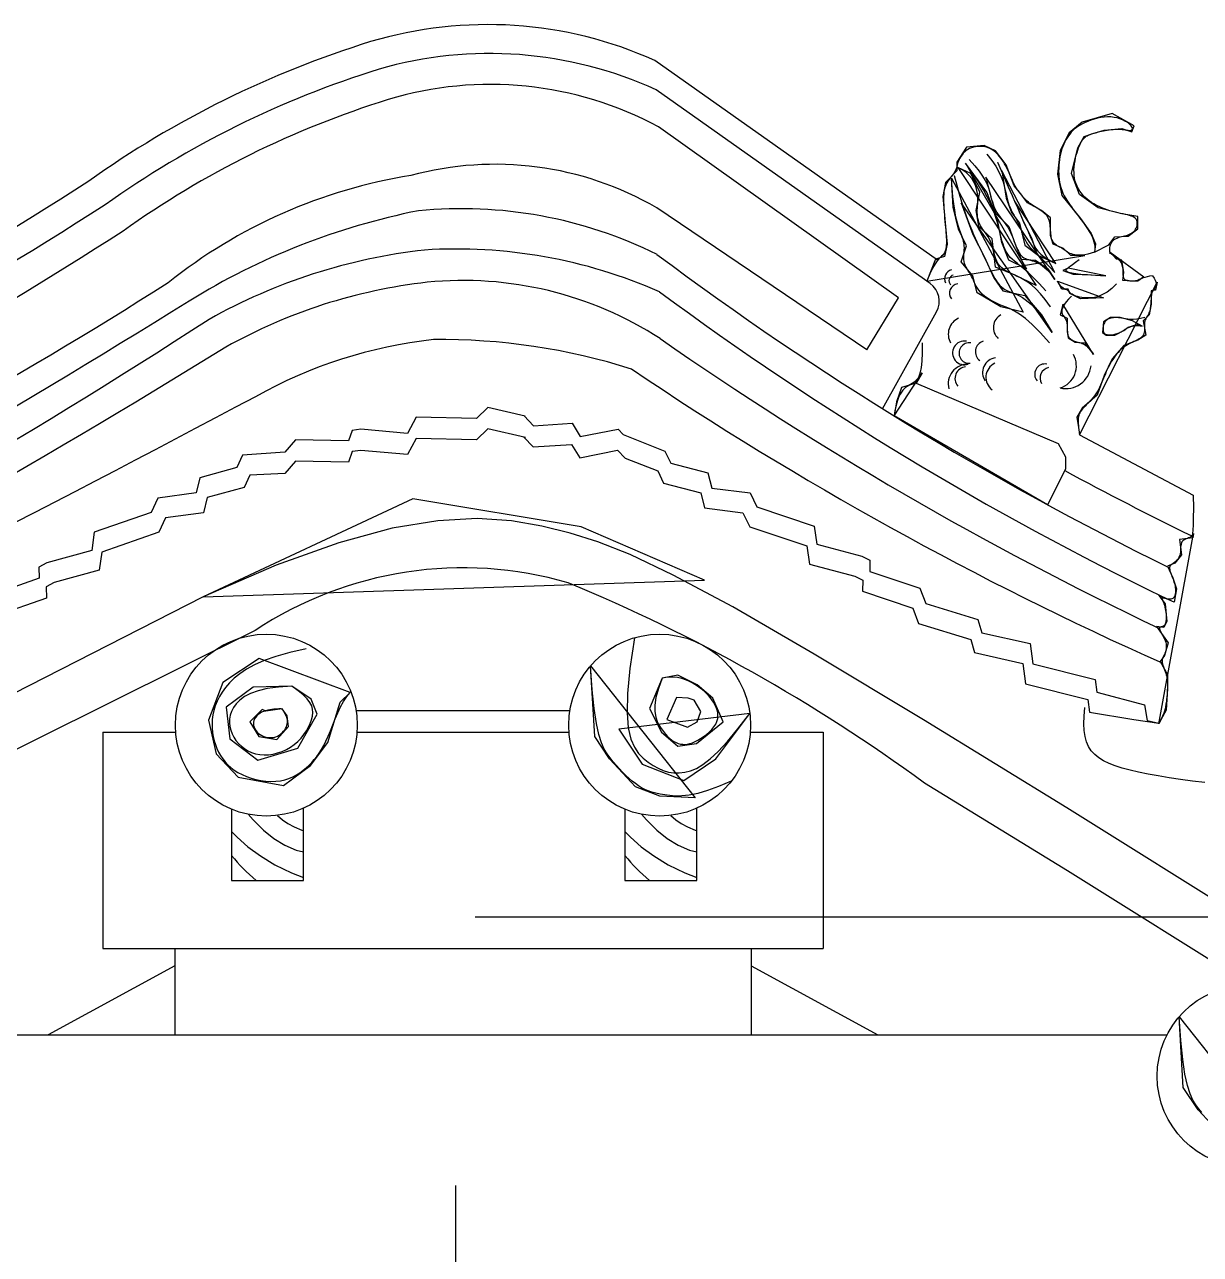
# Model space of a CAD drawing. Header units: metres. Extents: x 986 to 9059, y 312 to 6351.
# Drawn here: x 3525 to 5157, y 4286 to 5993 of the extents above; entities that cross this region are included whole.
import ezdxf

# ---------------------------------------------------------------- set-up
doc = ezdxf.new("R2010")
doc.units = ezdxf.units.M
for name, color, linetype in [('3', 3, 'Continuous'), ('4', 4, 'Continuous'), ('7', 7, 'Continuous'), ('DIM', 3, 'Continuous')]:
    doc.layers.add(name, color=color, linetype=linetype)
doc.dimstyles.get("Standard").update_dxf_attribs({"dimtxt": 2.5, "dimasz": 2.5, "dimexe": 1.25, "dimexo": 0.625, "dimtad": 1, "dimcen": 2.5, "dimazin": 3, "dimtfac": 1, "dimtmove": 0, "dimatfit": 3})

msp = doc.modelspace()

# ---------------------------------------------------------------- linework, layer by layer
at = {"layer": '3'}
for p, q in [((4989.18, 5423.33), (5147.12, 5339.18)), ((3985.02, 5040.3), (4281.7, 5040.3)), ((3633.36, 5010.3), (3633.36, 4710.3)), ((3633.36, 5010.3), (3734.53, 5010.3)), ((3986.24, 5010.3), (4280.48, 5010.3)), ((4532.19, 5010.3), (4633.36, 5010.3)), ((4633.36, 5010.3), (4633.36, 4710.3)), ((3633.36, 4710.3), (4633.36, 4710.3)), ((3733.36, 4710.3), (3733.36, 4590.3)), ((4533.36, 4710.3), (4533.36, 4590.3)), ((3733.36, 4686.13), (3557.49, 4590.3)), ((4533.36, 4686.13), (4709.23, 4590.3)), ((3084.01, 4590.3), (5110.62, 4590.3))]:
    msp.add_line(p, q, dxfattribs=at)
for points in [[(4401.57, 5901.81, 0.18), (4016.84, 5930.56, 0.08), (3636.52, 5742.15, -0.03), (2975.11, 5371.91)], [(4404.79, 5850.55, 0.2), (4029.45, 5888.4, 0.08), (3661.52, 5705.92, -0.03), (3022.97, 5345.52, -0.03)], [(4715.89, 5459.35), (4790.75, 5593.95, 0.38), (4781.84, 5633.03), (4401.57, 5901.81)], [(4402.3, 5738.32, 0.2), (4061, 5783.03, 0.13), (3724.09, 5634.03, -0.03), (3055.67, 5262.83, -0.03)], [(4402.88, 5673.43, 0.14), (4071.63, 5734.11, 0.09), (3753.22, 5608.72, -0.04), (2161.83, 4782.96, -0.04)], [(4406.2, 5621.65, 0.12), (4079.9, 5679.66, 0.1), (3780.98, 5583.41, -0.05), (2146.21, 4740.87, -0.05)], [(4407.04, 5556.7, 0.17), (4083.85, 5634.82, 0.1), (3804.12, 5544.8, -0.04), (2139.8, 4690.11, -0.02)], [(4367.51, 5514.43, 0.08), (4092.23, 5555.26, 0.1), (3845.16, 5476.1, -0.02), (2033.67, 4600.25, -0.02)], [(3812.28, 4839.48, 0.05), (3846.15, 4804.62)], [(4358.23, 4839.48, 0.05), (4392.1, 4804.62)]]:
    msp.add_lwpolyline(points, format="xyb", dxfattribs=at)
for points in [[(4693.78, 5541.27), (4737.82, 5613.1), (4404.79, 5850.55)], [(4693.78, 5541.27), (4402.3, 5738.32)], [(4762.3, 5494.75), (4959.61, 5411.3), (4969.69, 5392.59), (4969.69, 5375.33), (4944.63, 5326.12), (4731.69, 5449.55)], [(4371.68, 5141.59), (4371.68, 5141.59), (4365.19, 5098.64), (4361.83, 5064.21), (4361.19, 5037.18), (4362.84, 5016.45), (4366.34, 5000.92), (4371.27, 4989.49), (4377.2, 4981.05), (4383.7, 4974.51), (4390.41, 4968.93), (4397.27, 4964.18), (4404.27, 4960.27), (4411.41, 4957.26), (4418.68, 4955.16), (4426.1, 4954.01), (4433.66, 4953.86), (4441.35, 4954.72), (4449.22, 4956.7), (4457.51, 4960.17), (4466.5, 4965.55), (4476.45, 4973.29), (4487.66, 4983.81), (4500.39, 4997.54), (4514.92, 5014.93), (4531.54, 5036.39), (4349.79, 5014.74), (4382.18, 4966.13), (4439.89, 4943.48), (4484.2, 4973.33), (4531.54, 5036.39)], [(3915.5, 5126.23), (3915.5, 5126.23), (3892.93, 5121.02), (3873.74, 5115.54), (3857.57, 5109.83), (3844.05, 5103.92), (3832.84, 5097.84), (3823.57, 5091.63), (3815.88, 5085.33), (3809.43, 5078.96), (3803.89, 5072.56), (3799.18, 5066.15), (3795.24, 5059.74), (3792.02, 5053.34), (3789.48, 5046.96), (3787.55, 5040.63), (3786.2, 5034.35), (3785.37, 5028.13), (3785.02, 5022), (3785.12, 5015.96), (3785.66, 5010.05), (3786.61, 5004.27), (3787.95, 4998.64), (3789.66, 4993.18), (3791.72, 4987.92), (3794.12, 4982.86), (3796.83, 4978.04), (3799.89, 4973.45), (3803.3, 4969.11), (3807.1, 4965.04), (3811.31, 4961.24), (3815.95, 4957.72), (3821.06, 4954.51), (3826.65, 4951.6), (3832.73, 4949.01), (3839.2, 4946.79), (3845.96, 4944.95), (3852.89, 4943.55), (3859.88, 4942.62), (3866.8, 4942.19), (3873.56, 4942.3), (3880.04, 4942.98), (3886.14, 4944.27), (3891.87, 4946.1), (3897.24, 4948.41), (3902.29, 4951.13), (3907.04, 4954.2), (3911.5, 4957.54), (3915.7, 4961.08), (3919.67, 4964.77), (3923.42, 4968.55), (3926.99, 4972.5), (3930.41, 4976.7), (3933.7, 4981.25), (3936.9, 4986.24), (3940.04, 4991.76), (3943.14, 4997.9), (3946.23, 5004.76), (3949.35, 5012.36), (3952.56, 5020.5), (3955.91, 5028.91), (3959.47, 5037.32), (3963.29, 5045.46), (3967.43, 5053.07), (3971.95, 5059.86), (3976.92, 5065.58), (3850.51, 5112.73), (3800.13, 5079.26), (3780.32, 5027.28), (3790.79, 4980.43), (3821.21, 4948.18), (3884.27, 4936.43), (3921.94, 4964.01), (3945.97, 4996.15), (3963.03, 5052.01), (3976.92, 5065.58)], [(4505.86, 4942.52), (4505.86, 4942.52), (4488.25, 4934.88), (4472.8, 4929.27), (4459.3, 4925.43), (4447.53, 4923.09), (4437.27, 4921.98), (4428.3, 4921.81), (4420.4, 4922.33), (4413.35, 4923.27), (4406.94, 4924.39), (4401.08, 4925.69), (4395.67, 4927.2), (4390.64, 4928.94), (4385.91, 4930.96), (4381.38, 4933.29), (4376.98, 4935.95), (4372.63, 4938.98), (4368.25, 4942.4), (4363.84, 4946.2), (4359.43, 4950.32), (4355.02, 4954.74), (4350.63, 4959.43), (4346.27, 4964.34), (4341.97, 4969.45), (4337.73, 4974.71), (4333.57, 4980.25), (4329.55, 4986.87), (4325.69, 4995.52), (4322.05, 5007.14), (4318.68, 5022.69), (4315.61, 5043.13), (4312.89, 5069.4), (4310.57, 5102.45), (4455.79, 4919.18), (4406.67, 4921.76), (4373.06, 4934.67), (4336.86, 4973.41), (4316.18, 5004.41), (4310.57, 5102.45)], [(4410, 5085.55), (4410, 5085.55), (4404.59, 5070.88), (4401.29, 5058.38), (4399.79, 5047.81), (4399.78, 5038.92), (4400.97, 5031.46), (4403.05, 5025.2), (4405.7, 5019.9), (4408.63, 5015.31), (4411.58, 5011.23), (4414.5, 5007.61), (4417.42, 5004.43), (4420.33, 5001.68), (4423.25, 4999.36), (4426.19, 4997.44), (4429.15, 4995.91), (4432.16, 4994.76), (4435.21, 4993.99), (4438.33, 4993.59), (4441.53, 4993.56), (4444.83, 4993.92), (4448.23, 4994.66), (4451.77, 4995.79), (4455.45, 4997.32), (4459.3, 4999.24), (4463.29, 5001.56), (4467.34, 5004.23), (4471.33, 5007.22), (4475.12, 5010.48), (4478.6, 5013.96), (4481.64, 5017.63), (4484.12, 5021.43), (4485.92, 5025.32), (4486.95, 5029.26), (4487.26, 5033.22), (4486.93, 5037.16), (4486.07, 5041.04), (4484.74, 5044.84), (4483.04, 5048.51), (4481.06, 5052.02), (4478.88, 5055.35), (4476.56, 5058.46), (4474.11, 5061.37), (4471.51, 5064.13), (4468.72, 5066.75), (4465.73, 5069.27), (4462.52, 5071.72), (4459.07, 5074.13), (4455.35, 5076.54), (4451.33, 5078.94), (4446.96, 5081.24), (4442.18, 5083.3), (4436.93, 5085), (4431.14, 5086.2), (4424.77, 5086.78), (4417.74, 5086.6), (4410, 5085.55), (4392.48, 5043.34), (4408.97, 5010.3), (4431.64, 4990.83), (4457.41, 4994.95), (4494.5, 5024.81), (4480.08, 5057.75), (4458.44, 5076.28), (4431.64, 5089.66), (4410, 5085.55)], [(3895.69, 5074.26), (3895.69, 5074.26), (3877.27, 5073.12), (3861.79, 5070.98), (3848.98, 5067.97), (3838.55, 5064.22), (3830.21, 5059.88), (3823.69, 5055.09), (3818.7, 5049.97), (3814.95, 5044.68), (3812.21, 5039.33), (3810.36, 5033.96), (3809.38, 5028.63), (3809.19, 5023.35), (3809.74, 5018.17), (3810.98, 5013.11), (3812.86, 5008.2), (3815.32, 5003.49), (3818.31, 4999.02), (3821.79, 4994.83), (3825.73, 4990.99), (3830.11, 4987.56), (3834.87, 4984.61), (3840, 4982.2), (3845.47, 4980.39), (3851.23, 4979.24), (3857.24, 4978.81), (3863.43, 4979.07), (3869.71, 4979.99), (3875.99, 4981.54), (3882.17, 4983.69), (3888.18, 4986.41), (3893.91, 4989.66), (3899.28, 4993.41), (3904.21, 4997.62), (3908.68, 5002.21), (3912.64, 5007.1), (3916.1, 5012.18), (3919.02, 5017.38), (3921.38, 5022.61), (3923.17, 5027.77), (3924.35, 5032.78), (3924.89, 5037.58), (3924.62, 5042.25), (3923.36, 5046.92), (3920.92, 5051.7), (3917.12, 5056.71), (3911.77, 5062.06), (3904.69, 5067.87), (3895.69, 5074.26), (3842.37, 5072.7), (3804.7, 5045.12), (3809.71, 5001.09), (3848.39, 4971.49), (3904.08, 4988.41), (3930.98, 5035.35), (3922.42, 5056.34), (3895.69, 5074.26)], [(4429.58, 5058.78), (4416.19, 5027.9), (4445.04, 5017.6), (4458.44, 5024.81), (4463.59, 5039.22), (4454.32, 5054.66), (4446.07, 5057.75), (4429.58, 5058.78)], [(5162.93, 4940.5), (5145.85, 4942.54), (5129.29, 4944.79), (5113.39, 4947.21), (5098.32, 4949.74), (5084.22, 4952.34), (5071.22, 4954.99), (5059.33, 4957.73), (5048.53, 4960.62), (5038.81, 4963.72), (5030.13, 4967.1), (5022.49, 4970.81), (5015.86, 4974.93), (5010.22, 4979.51), (5005.54, 4984.62), (5001.8, 4990.37), (4998.95, 4996.86), (4996.93, 5004.22), (4995.73, 5012.55), (4995.27, 5021.96), (4995.54, 5032.56), (4996.48, 5044.47)], [(3835.39, 4896.44), (3842.25, 4888.63), (3856.65, 4874.39), (3871.01, 4862.83), (3885.93, 4853.74), (3902.02, 4846.9), (3911.86, 4844.26)], [(3875.85, 4894.9), (3875.92, 4894.83), (3882.96, 4888.79), (3890.28, 4883.79), (3898.85, 4879.26), (3909.63, 4874.62), (3911.86, 4873.77)], [(4381.34, 4896.44), (4388.2, 4888.63), (4402.6, 4874.39), (4416.96, 4862.83), (4431.88, 4853.74), (4447.97, 4846.9), (4457.81, 4844.26)], [(4421.8, 4894.9), (4421.87, 4894.83), (4428.92, 4888.79), (4436.24, 4883.79), (4444.8, 4879.26), (4455.58, 4874.62), (4457.81, 4873.77)], [(3812.28, 4872.69), (3819.85, 4864.62), (3834.77, 4851.34), (3852.11, 4838.61), (3872.25, 4826.5), (3895.58, 4815.08), (3911.86, 4808.65)], [(4358.23, 4872.69), (4365.8, 4864.62), (4380.72, 4851.34), (4398.06, 4838.61), (4418.2, 4826.5), (4441.53, 4815.08), (4457.81, 4808.65)], [(5158.8, 4482.37), (5154.57, 4487.63), (5150.41, 4493.18), (5146.38, 4499.79), (5142.53, 4508.44), (5138.89, 4520.06), (5135.51, 4535.62), (5132.45, 4556.05), (5129.73, 4582.32), (5127.41, 4615.38), (5272.63, 4432.1)], [(5189.9, 4447.6), (5153.7, 4486.34), (5133.02, 4517.33), (5127.41, 4615.38)]]:
    msp.add_lwpolyline(points, dxfattribs=at)
msp.add_lwpolyline([(3882.25, 5042.78), (3856.5, 5039.23), (3853.8, 5038), (3851.3, 5036.53), (3849.03, 5034.86), (3847.03, 5033.01), (3845.35, 5031.01), (3844.01, 5028.88), (3843.06, 5026.64), (3842.52, 5024.31), (3842.44, 5021.94), (3842.78, 5019.54), (3843.51, 5017.17), (3844.61, 5014.86), (3846.03, 5012.65), (3847.76, 5010.58), (3849.74, 5008.7), (3851.96, 5007.04), (3854.38, 5005.64), (3856.96, 5004.51), (3859.66, 5003.66), (3862.43, 5003.1), (3865.23, 5002.85), (3868.03, 5002.91), (3870.77, 5003.28), (3873.42, 5003.99), (3875.94, 5005.04), (3878.31, 5006.37), (3880.51, 5007.95), (3882.51, 5009.72), (3884.3, 5011.64), (3885.87, 5013.66), (3887.18, 5015.72), (3888.22, 5017.79), (3888.99, 5019.81), (3889.49, 5021.79), (3889.75, 5023.7), (3889.81, 5025.55), (3889.68, 5027.34), (3889.4, 5029.06), (3888.98, 5030.71), (3888.46, 5032.28), (3887.86, 5033.77), (3887.21, 5035.16), (3886.52, 5036.46), (3885.82, 5037.65), (3885.14, 5038.73), (3884.5, 5039.68), (3883.92, 5040.5), (3883.43, 5041.18), (3883.03, 5041.71), (3882.68, 5042.1), (3882.3, 5042.38), (3881.83, 5042.57), (3881.2, 5042.66), (3880.34, 5042.7), (3879.19, 5042.68), (3877.67, 5042.64), (3875.75, 5042.57), (3873.48, 5042.47), (3870.92, 5042.28), (3868.16, 5042), (3865.26, 5041.58), (3862.3, 5041), (3859.36, 5040.23), (3854.78, 5041.92), (3837.64, 5024.93), (3849.82, 5004.24), (3874.86, 5000.35), (3891.29, 5018.31), (3889.31, 5033.14), (3882.25, 5042.78)], close=True, dxfattribs=at)
for centre, radius, start, end in [((7065.56, 9230.63), 4443.37, 233.18, 243.95), ((7048.36, 9194.12), 4443.37, 233.51, 244.15), ((7196.84, 9563.42), 4882.29, 235.15, 244.57), ((7081.94, 9545.39), 4859.71, 236.04, 245.98), ((7087.53, 9279.21), 4443.37, 241.52, 244.08)]:
    msp.add_arc(centre, radius, start, end, dxfattribs=at)
at = {"layer": '4'}
for points in [[(4792.12, 5665.34), (4399.68, 5942.71, 0.18), (4005.21, 5968.83, 0.08), (3613.82, 5775.09, -0.03), (2972.44, 5414.9)], [(5225.62, 4659.81), (4972.26, 4817.85), (4773.97, 4939.79, 0.06), (4279.56, 5217.82, 0.22), (3844.82, 5151.62), (2330.87, 4398.18)]]:
    msp.add_lwpolyline(points, format="xyb", dxfattribs=at)
for points in [[(5031.77, 5674.37), (5031.77, 5674.37), (5031.28, 5678.71), (5031.32, 5682.46), (5031.84, 5685.67), (5032.75, 5688.37), (5034.01, 5690.64), (5035.55, 5692.51), (5037.3, 5694.03), (5039.19, 5695.27), (5041.19, 5696.27), (5043.25, 5697.07), (5045.35, 5697.73), (5047.48, 5698.29), (5049.61, 5698.8), (5051.73, 5699.3), (5053.81, 5699.84), (5055.84, 5700.47), (5057.79, 5701.23), (5059.65, 5702.12), (5061.39, 5703.13), (5063.01, 5704.27), (5064.49, 5705.54), (5065.81, 5706.93), (5066.94, 5708.44), (5067.89, 5710.06), (5068.62, 5711.8), (5069.13, 5713.61), (5069.39, 5715.45), (5069.4, 5717.28), (5069.12, 5719.07), (5068.55, 5720.77), (5067.67, 5722.33), (5066.46, 5723.73), (5064.91, 5724.93), (5063.04, 5725.96), (5060.87, 5726.85), (5058.42, 5727.64), (5055.71, 5728.35), (5052.76, 5729.04), (5049.6, 5729.73), (5046.24, 5730.47), (5042.71, 5731.27), (5039.05, 5732.16), (5035.29, 5733.15), (5031.46, 5734.24), (5027.6, 5735.45), (5023.75, 5736.78), (5019.95, 5738.24), (5016.22, 5739.85), (5012.6, 5741.61), (5009.12, 5743.53), (5005.77, 5745.6), (5002.59, 5747.83), (4999.57, 5750.23), (4996.75, 5752.79), (4994.12, 5755.52), (4991.71, 5758.42), (4989.53, 5761.49), (4987.59, 5764.72), (4985.89, 5768.1), (4984.46, 5771.63), (4983.29, 5775.29), (4982.41, 5779.07), (4981.8, 5782.98), (4981.5, 5786.98), (4981.49, 5791.08), (4981.75, 5795.22), (4982.25, 5799.35), (4982.93, 5803.43), (4983.76, 5807.41), (4984.72, 5811.22), (4985.74, 5814.84), (4986.81, 5818.2), (4987.88, 5821.26), (4988.96, 5824.03), (4990.05, 5826.52), (4991.15, 5828.76), (4992.27, 5830.74), (4993.41, 5832.48), (4994.59, 5834.01), (4995.8, 5835.33), (4997.04, 5836.47), (4998.33, 5837.44), (4999.68, 5838.26), (5001.08, 5838.98), (5002.55, 5839.61), (5004.1, 5840.18), (5005.72, 5840.72), (5007.44, 5841.25), (5009.25, 5841.8), (5011.15, 5842.35), (5013.16, 5842.91), (5015.27, 5843.47), (5017.49, 5844.02), (5019.81, 5844.55), (5022.25, 5845.06), (5024.8, 5845.54), (5027.45, 5845.97), (5030.19, 5846.37), (5032.96, 5846.7), (5035.75, 5846.96), (5038.5, 5847.15), (5041.2, 5847.26), (5043.79, 5847.27), (5046.24, 5847.17), (5048.53, 5846.96), (5050.65, 5846.69), (5052.6, 5846.38), (5054.38, 5846.07), (5056.01, 5845.82), (5057.47, 5845.65), (5058.77, 5845.61), (5059.92, 5845.74), (5060.91, 5846.07), (5061.7, 5846.61), (5062.24, 5847.33), (5062.48, 5848.24), (5062.37, 5849.32), (5061.88, 5850.56), (5060.94, 5851.95), (5059.52, 5853.49), (5057.57, 5855.15), (5055.13, 5856.88), (5052.25, 5858.58), (5048.97, 5860.2), (5045.34, 5861.66), (5041.39, 5862.88), (5037.19, 5863.78), (5032.76, 5864.31), (5028.17, 5864.39), (5023.47, 5864.07), (5018.73, 5863.4), (5014.02, 5862.42), (5009.41, 5861.19), (5004.96, 5859.77), (5000.74, 5858.21), (4996.82, 5856.55), (4993.24, 5854.85), (4989.99, 5853.09), (4987.04, 5851.27), (4984.36, 5849.36), (4981.9, 5847.36), (4979.64, 5845.25), (4977.54, 5843.01), (4975.58, 5840.64), (4973.71, 5838.12), (4971.94, 5835.44), (4970.28, 5832.62), (4968.73, 5829.65), (4967.3, 5826.54), (4965.98, 5823.28), (4964.79, 5819.89), (4963.73, 5816.36), (4962.8, 5812.7), (4962.01, 5808.93), (4961.36, 5805.08), (4960.85, 5801.16), (4960.48, 5797.21), (4960.26, 5793.24), (4960.18, 5789.28), (4960.26, 5785.35), (4960.49, 5781.47), (4960.9, 5777.64), (4961.49, 5773.85), (4962.3, 5770.07), (4963.34, 5766.31), (4964.62, 5762.54), (4966.18, 5758.76), (4968.02, 5754.95), (4970.15, 5751.11), (4972.54, 5747.26), (4975.1, 5743.42), (4977.8, 5739.62), (4980.56, 5735.89), (4983.33, 5732.25), (4986.04, 5728.74), (4988.65, 5725.37), (4991.09, 5722.16), (4993.37, 5719.1), (4995.5, 5716.16), (4997.49, 5713.33), (4999.35, 5710.57), (5001.1, 5707.86), (5002.73, 5705.19), (5004.27, 5702.51), (5005.71, 5699.82), (5007.03, 5697.06), (5008.18, 5694.2), (5009.13, 5691.19), (5009.83, 5687.98), (5010.24, 5684.55), (5010.32, 5680.83), (5010.04, 5676.79), (5029.7, 5686.8), (5038.28, 5697.82), (5056.66, 5699.05), (5070.14, 5708.84), (5070.14, 5725.98), (5048.08, 5729.65), (5014.99, 5738.22), (4989.26, 5756.58), (4978.23, 5785.96), (4986.81, 5821.46), (4995.39, 5837.38), (5006.42, 5841.05), (5023.57, 5845.94), (5048.08, 5848.39), (5061.56, 5843.5), (5065.23, 5852.06), (5034.6, 5869.2), (4992.94, 5856.96), (4974.56, 5842.27), (4962.3, 5817.79), (4958.63, 5784.74), (4964.75, 5755.36), (4990.49, 5723.53), (5005.19, 5702.72), (5011.32, 5688.03), (5010.04, 5676.79)], [(5010.04, 5676.79), (5010.04, 5676.79), (5005.15, 5675.15), (5000.59, 5673.95), (4996.38, 5673.13), (4992.5, 5672.65), (4988.94, 5672.49), (4985.71, 5672.59), (4982.79, 5672.93), (4980.19, 5673.46), (4977.88, 5674.15), (4975.84, 5674.96), (4974, 5675.87), (4972.33, 5676.85), (4970.77, 5677.89), (4969.28, 5678.94), (4967.8, 5679.99), (4966.3, 5681.01), (4964.74, 5681.98), (4963.13, 5682.91), (4961.5, 5683.82), (4959.89, 5684.73), (4958.33, 5685.66), (4956.85, 5686.63), (4955.48, 5687.66), (4954.25, 5688.76), (4953.19, 5689.96), (4952.28, 5691.27), (4951.52, 5692.69), (4950.88, 5694.25), (4950.36, 5695.95), (4949.94, 5697.8), (4949.61, 5699.82), (4949.35, 5702.02), (4949.14, 5704.41), (4948.96, 5706.93), (4948.78, 5709.53), (4948.56, 5712.17), (4948.27, 5714.8), (4947.89, 5717.35), (4947.37, 5719.77), (4946.7, 5722.02), (4945.84, 5724.05), (4944.79, 5725.89), (4943.58, 5727.55), (4942.2, 5729.08), (4940.67, 5730.51), (4939, 5731.86), (4937.19, 5733.17), (4935.26, 5734.46), (4933.21, 5735.78), (4931.09, 5737.11), (4928.91, 5738.47), (4926.71, 5739.87), (4924.51, 5741.31), (4922.36, 5742.78), (4920.28, 5744.31), (4918.31, 5745.89), (4916.46, 5747.52), (4914.73, 5749.19), (4913.12, 5750.88), (4911.62, 5752.57), (4910.21, 5754.24), (4908.89, 5755.87), (4907.64, 5757.45), (4906.46, 5758.95), (4905.34, 5760.36), (4904.26, 5761.73), (4903.21, 5763.11), (4902.17, 5764.56), (4901.14, 5766.12), (4900.09, 5767.84), (4899.01, 5769.79), (4897.88, 5772.01), (4896.71, 5774.53), (4895.47, 5777.32), (4894.18, 5780.31), (4892.83, 5783.46), (4891.42, 5786.68), (4889.96, 5789.94), (4888.44, 5793.16), (4886.86, 5796.28), (4885.22, 5799.27), (4883.53, 5802.09), (4881.79, 5804.76), (4880.01, 5807.25), (4878.2, 5809.57), (4876.34, 5811.72), (4874.46, 5813.68), (4872.56, 5815.46), (4870.63, 5817.05), (4868.67, 5818.45), (4866.66, 5819.67), (4864.59, 5820.72), (4862.45, 5821.59), (4860.21, 5822.29), (4857.87, 5822.83), (4855.4, 5823.22), (4852.82, 5823.44), (4850.13, 5823.5), (4847.39, 5823.37), (4844.63, 5823.04), (4841.89, 5822.48), (4839.21, 5821.69), (4836.62, 5820.65), (4834.16, 5819.34), (4831.88, 5817.75), (4829.77, 5815.93), (4827.84, 5813.92), (4826.1, 5811.79), (4824.55, 5809.58), (4823.19, 5807.35), (4822.04, 5805.14), (4821.09, 5803.02), (4820.35, 5801.01), (4819.75, 5799.12), (4819.25, 5797.31), (4818.8, 5795.57), (4818.32, 5793.86), (4817.76, 5792.17), (4817.07, 5790.47), (4816.19, 5788.74), (4815.08, 5786.95), (4813.78, 5785.1), (4812.33, 5783.2), (4810.8, 5781.24), (4809.25, 5779.22), (4807.72, 5777.14), (4806.27, 5775.01), (4804.96, 5772.82), (4803.83, 5770.57), (4802.88, 5768.22), (4802.1, 5765.75), (4801.49, 5763.1), (4801.03, 5760.26), (4800.71, 5757.18), (4800.52, 5753.83), (4800.47, 5750.17), (4800.52, 5746.19), (4800.67, 5741.94), (4800.91, 5737.49), (4801.21, 5732.93), (4801.55, 5728.34), (4801.93, 5723.78), (4802.32, 5719.33), (4802.71, 5715.08), (4803.08, 5711.08), (4803.43, 5707.33), (4803.73, 5703.81), (4803.99, 5700.49), (4804.19, 5697.37), (4804.32, 5694.42), (4804.38, 5691.63), (4804.35, 5688.97), (4804.22, 5686.42), (4803.98, 5684), (4803.61, 5681.72), (4803.09, 5679.57), (4802.42, 5677.57), (4801.56, 5675.73), (4800.51, 5674.05), (4799.24, 5672.54), (4797.74, 5671.16), (4795.97, 5669.6), (4793.88, 5667.49), (4791.43, 5664.5), (4788.58, 5660.24), (4785.28, 5654.37), (4781.5, 5646.52), (4777.18, 5636.33), (4996.53, 5671.83), (4976.92, 5671.83), (4967.12, 5681.62), (4952.41, 5687.74), (4948.74, 5699.98), (4948.74, 5724.47), (4936.48, 5734.26), (4916.88, 5745.28), (4905.85, 5759.97), (4898.5, 5768.54), (4887.47, 5797.92), (4872.76, 5817.5), (4856.83, 5824.85), (4832.33, 5822.4), (4818.85, 5801.59), (4818.85, 5789.35), (4802.92, 5773.43), (4799.24, 5753.85), (4802.92, 5712.23), (4805.37, 5687.74), (4801.69, 5670.6), (4789.44, 5666.93), (4777.18, 5636.33)], [(5090.44, 5643.72), (5090.44, 5643.72), (5086.35, 5643.17), (5082.89, 5642.49), (5079.97, 5641.71), (5077.51, 5640.89), (5075.45, 5640.05), (5073.69, 5639.24), (5072.15, 5638.5), (5070.77, 5637.86), (5069.46, 5637.35), (5068.2, 5636.98), (5066.98, 5636.71), (5065.78, 5636.54), (5064.58, 5636.46), (5063.37, 5636.44), (5062.14, 5636.47), (5060.86, 5636.53), (5059.54, 5636.62), (5058.19, 5636.75), (5056.85, 5636.92), (5055.55, 5637.17), (5054.33, 5637.5), (5053.22, 5637.94), (5052.26, 5638.49), (5051.47, 5639.18), (5050.88, 5640.02), (5050.46, 5641.01), (5050.2, 5642.14), (5050.04, 5643.39), (5049.95, 5644.77), (5049.92, 5646.27), (5049.89, 5647.88), (5049.83, 5649.59), (5049.73, 5651.39), (5049.55, 5653.24), (5049.3, 5655.11), (5048.96, 5656.95), (5048.53, 5658.71), (5047.99, 5660.36), (5047.34, 5661.86), (5046.56, 5663.16), (5045.65, 5664.25), (5044.55, 5665.23), (5043.22, 5666.25), (5041.62, 5667.43), (5039.7, 5668.92), (5037.41, 5670.84), (5034.7, 5673.34), (5031.52, 5676.54), (5078.63, 5642.45), (5070.05, 5636.33), (5061.47, 5636.33), (5049.22, 5637.55), (5050.45, 5648.57), (5047.99, 5665.71), (5040.64, 5666.93), (5031.52, 5676.54)], [(5090.44, 5643.72), (5090.44, 5643.72), (5092.55, 5640.64), (5094.02, 5637.83), (5094.93, 5635.31), (5095.37, 5633.06), (5095.43, 5631.07), (5095.18, 5629.34), (5094.73, 5627.87), (5094.15, 5626.64), (5093.52, 5625.64), (5092.87, 5624.81), (5092.22, 5624.1), (5091.57, 5623.44), (5090.96, 5622.76), (5090.39, 5622), (5089.88, 5621.11), (5089.45, 5620.01), (5089.12, 5618.65), (5088.86, 5617.08), (5088.66, 5615.31), (5088.51, 5613.4), (5088.39, 5611.38), (5088.28, 5609.3), (5088.16, 5607.2), (5088.02, 5605.11), (5087.85, 5603.08), (5087.63, 5601.1), (5087.36, 5599.19), (5087.03, 5597.36), (5086.63, 5595.6), (5086.16, 5593.92), (5085.6, 5592.33), (5084.96, 5590.83), (5084.23, 5589.42), (5083.44, 5588.07), (5082.62, 5586.75), (5081.82, 5585.42), (5081.07, 5584.06), (5080.39, 5582.62), (5079.84, 5581.08), (5079.45, 5579.41), (5079.23, 5577.57), (5079.15, 5575.6), (5079.15, 5573.56), (5079.19, 5571.47), (5079.21, 5569.4), (5079.16, 5567.38), (5078.98, 5565.47), (5078.63, 5563.7), (5078.06, 5562.1), (5077.27, 5560.68), (5076.27, 5559.4), (5075.08, 5558.24), (5073.71, 5557.17), (5072.17, 5556.18), (5070.47, 5555.23), (5068.62, 5554.31), (5066.64, 5553.39), (5064.56, 5552.45), (5062.38, 5551.46), (5060.15, 5550.41), (5057.87, 5549.27), (5055.58, 5548.03), (5053.3, 5546.65), (5051.06, 5545.13), (5048.87, 5543.44), (5046.73, 5541.59), (5044.66, 5539.59), (5042.66, 5537.45), (5040.72, 5535.19), (5038.85, 5532.82), (5037.05, 5530.35), (5035.33, 5527.79), (5033.68, 5525.15), (5032.11, 5522.43), (5030.59, 5519.65), (5029.13, 5516.79), (5027.72, 5513.87), (5026.34, 5510.89), (5025, 5507.84), (5023.69, 5504.73), (5022.39, 5501.57), (5021.09, 5498.38), (5019.76, 5495.17), (5018.38, 5491.98), (5016.92, 5488.83), (5015.36, 5485.74), (5013.68, 5482.73), (5011.85, 5479.84), (5009.85, 5477.08), (5007.74, 5474.44), (5005.54, 5471.93), (5003.32, 5469.54), (5001.12, 5467.26), (4998.98, 5465.09), (4996.96, 5463.03), (4995.1, 5461.07), (4993.44, 5459.2), (4991.99, 5457.39), (4990.74, 5455.62), (4989.69, 5453.85), (4988.82, 5452.05), (4988.15, 5450.2), (4987.65, 5448.25), (4987.34, 5446.18), (4987.19, 5443.96), (4987.19, 5441.57), (4987.33, 5439.02), (4987.57, 5436.28), (4987.89, 5433.35), (4988.29, 5430.22), (4988.72, 5426.89), (4989.18, 5423.33), (5097.01, 5635.1), (5094.56, 5624.09), (5088.43, 5622.86), (5088.43, 5604.5), (5085.98, 5589.81), (5077.4, 5581.24), (5081.08, 5561.65), (5070.05, 5554.31), (5050.45, 5546.97), (5034.52, 5528.6), (5023.49, 5505.34), (5013.68, 5478.41), (4992.85, 5460.05), (4985.5, 5447.81), (4987.95, 5433.12), (4989.18, 5423.33)], [(4770.94, 5550.86), (4770.94, 5550.86), (4770.74, 5536.77), (4770.18, 5525.54), (4769.28, 5516.8), (4768.09, 5510.18), (4766.64, 5505.3), (4764.97, 5501.79), (4763.11, 5499.28), (4761.1, 5497.38), (4758.98, 5495.79), (4756.78, 5494.36), (4754.53, 5493.02), (4752.26, 5491.69), (4750.02, 5490.29), (4747.82, 5488.75), (4745.7, 5486.98), (4743.7, 5484.91), (4741.83, 5482.46), (4740.1, 5479.57), (4738.49, 5476.18), (4736.98, 5472.22), (4735.55, 5467.64), (4734.21, 5462.37), (4732.93, 5456.36), (4731.69, 5449.55), (4770.94, 5509.13), (4762.3, 5494.75), (4742.14, 5488.99), (4734.94, 5468.85), (4731.69, 5449.55)], [(4219.9, 5449.05), (4167.74, 5460.96), (4152.14, 5445.6), (4068.47, 5447.58), (4056.35, 5425.11), (3991.75, 5430.92), (3979.34, 5429.25), (3974.36, 5414.69), (3900.87, 5416.15), (3886.14, 5399.01)], [(4218.49, 5449.37), (4231.48, 5435.82), (4284.7, 5439.12), (4296.25, 5420.74), (4348.74, 5431.13), (4355.76, 5423.81), (4413.74, 5400.66), (4421.86, 5383.74), (4473.46, 5370.29), (4478.71, 5349.22), (4531.82, 5342.74), (4541.29, 5323), (4620.68, 5296.49), (4624.46, 5271.25), (4687.21, 5254.82), (4698.32, 5249.04), (4698.06, 5233.65), (4767.69, 5210.11), (4775.74, 5188.99), (4848.2, 5166.8), (4853.5, 5148.53), (4920.47, 5133.42), (4924.2, 5105.38), (5010.67, 5083.64), (5013.09, 5065.96), (5079.35, 5048.58), (5083.06, 5026.81), (5099.41, 5022.83)], [(4219.93, 5419.66), (4167.77, 5431.57), (4152.16, 5416.21), (4068.49, 5418.19), (4056.38, 5395.72), (3991.77, 5401.54), (3979.36, 5399.87), (3974.39, 5385.3), (3900.9, 5386.76), (3886.17, 5369.62)], [(4217.61, 5420), (4230.6, 5406.45), (4283.82, 5409.75), (4295.38, 5391.36), (4347.86, 5401.76), (4358.43, 5390.73), (4403.75, 5373.03), (4411.88, 5356.1), (4463.47, 5342.65), (4468.72, 5321.58), (4521.83, 5315.1), (4531.31, 5295.36), (4610.69, 5268.86), (4614.47, 5243.61), (4677.22, 5227.18), (4688.33, 5221.4), (4688.07, 5206.01), (4757.7, 5182.47), (4765.76, 5161.35), (4838.21, 5139.16), (4843.51, 5120.89), (4910.48, 5105.79), (4914.22, 5077.74), (5000.68, 5056), (5003.1, 5038.32), (5064.75, 5028.25), (5099.41, 5022.83)], [(3886.14, 5399.01), (3827.25, 5394.73), (3819.34, 5377.7), (3767.92, 5363.61), (3762.93, 5342.47), (3709.91, 5335.33), (3700.68, 5315.46), (3621.63, 5287.97), (3618.17, 5262.68), (3555.63, 5245.46), (3544.6, 5239.54), (3545.05, 5224.16), (3475.72, 5199.74), (3467.93, 5178.52), (3395.76, 5155.42), (3390.69, 5137.08), (3323.92, 5121.14), (3320.54, 5093.05), (3234.35, 5070.22), (3232.15, 5052.52)], [(3886.17, 5369.62), (3837.58, 5367.22), (3829.67, 5350.19), (3778.25, 5336.1), (3773.26, 5314.96), (3720.24, 5307.82), (3711.01, 5287.95), (3631.97, 5260.46), (3628.5, 5235.17), (3565.97, 5217.95), (3554.93, 5212.03), (3555.38, 5196.65), (3486.05, 5172.23), (3478.27, 5151.01), (3406.1, 5127.91), (3401.03, 5109.57), (3334.25, 5093.63), (3330.87, 5065.54), (3244.68, 5042.71), (3242.48, 5025.01)], [(3812.28, 4903.47), (3812.28, 4804.62), (3911.86, 4804.62), (3911.86, 4904.92)], [(4358.23, 4903.47), (4358.23, 4804.62), (4457.81, 4804.62), (4457.81, 4904.92)]]:
    msp.add_lwpolyline(points, dxfattribs=at)
for centre in [(3860.39, 5020.19), (4406.34, 5020.19), (5223.18, 4533.11)]:
    msp.add_circle(centre, 126.25, dxfattribs=at)
at = {"layer": '7'}
msp.add_line((3772.95, 5198.18), (2304.87, 4450.13), dxfattribs=at)
for points in [[(4836, 5805.26), (4836, 5805.26), (4843.82, 5796.61), (4849.98, 5788.93), (4854.71, 5782.13), (4858.25, 5776.1), (4860.82, 5770.72), (4862.67, 5765.88), (4864.02, 5761.49), (4865.1, 5757.42), (4866.13, 5753.58), (4867.15, 5749.96), (4868.19, 5746.52), (4869.28, 5743.25), (4870.44, 5740.14), (4871.7, 5737.18), (4873.08, 5734.34), (4874.6, 5731.61), (4876.29, 5728.97), (4878.11, 5726.41), (4880.02, 5723.9), (4881.98, 5721.41), (4883.95, 5718.92), (4885.89, 5716.4), (4887.76, 5713.84), (4889.51, 5711.21), (4891.12, 5708.48), (4892.6, 5705.68), (4893.96, 5702.83), (4895.23, 5699.93), (4896.42, 5697.02), (4897.55, 5694.11), (4898.65, 5691.21), (4899.72, 5688.35), (4900.8, 5685.56), (4901.9, 5682.85), (4903.04, 5680.26), (4904.24, 5677.82), (4905.53, 5675.57), (4906.93, 5673.52), (4908.46, 5671.72), (4910.14, 5670.2), (4911.98, 5668.96), (4913.99, 5667.96), (4916.15, 5667.12), (4918.46, 5666.37), (4920.9, 5665.64), (4923.46, 5664.86), (4926.14, 5663.95), (4928.93, 5662.85), (4931.81, 5661.48), (4934.79, 5659.78), (4937.87, 5657.67), (4941.05, 5655.1), (4944.34, 5651.99), (4947.74, 5648.28), (4951.25, 5643.89), (4954.86, 5638.78), (4859.28, 5780.78), (4865.41, 5755.07), (4872.76, 5730.59), (4891.14, 5712.23), (4899.72, 5687.74), (4908.3, 5666.93), (4927.91, 5665.71), (4945.06, 5653.47), (4954.86, 5638.78)], [(4860.51, 5812.61), (4860.51, 5812.61), (4867.52, 5804.09), (4873.07, 5796), (4877.37, 5788.35), (4880.61, 5781.17), (4883.01, 5774.49), (4884.76, 5768.32), (4886.08, 5762.69), (4887.16, 5757.62), (4888.18, 5753.12), (4889.19, 5749.14), (4890.18, 5745.62), (4891.18, 5742.49), (4892.2, 5739.68), (4893.24, 5737.15), (4894.31, 5734.82), (4895.43, 5732.63), (4896.61, 5730.52), (4897.83, 5728.44), (4899.07, 5726.36), (4900.33, 5724.24), (4901.6, 5722.03), (4902.84, 5719.69), (4904.06, 5717.18), (4905.24, 5714.47), (4906.37, 5711.52), (4907.49, 5708.37), (4908.67, 5705.06), (4909.95, 5701.63), (4911.38, 5698.13), (4913.03, 5694.6), (4914.95, 5691.09), (4917.18, 5687.64), (4919.8, 5684.26), (4922.86, 5680.8), (4926.44, 5677.1), (4930.62, 5672.96), (4935.48, 5668.22), (4941.09, 5662.69), (4947.53, 5656.2), (4954.86, 5648.57), (4881.34, 5789.35), (4887.47, 5751.4), (4894.82, 5731.81), (4905.85, 5717.12), (4913.2, 5686.52), (4934.03, 5670.6), (4954.86, 5648.57)], [(4948.74, 5600.83), (4948.74, 5600.83), (4941.61, 5610.85), (4934.92, 5619.05), (4928.64, 5625.65), (4922.75, 5630.9), (4917.22, 5635.02), (4912.03, 5638.27), (4907.16, 5640.87), (4902.58, 5643.06), (4898.27, 5645.05), (4894.25, 5646.95), (4890.5, 5648.83), (4887.06, 5650.76), (4883.92, 5652.83), (4881.1, 5655.11), (4878.6, 5657.68), (4876.44, 5660.61), (4874.61, 5663.95), (4873.05, 5667.63), (4871.7, 5671.56), (4870.49, 5675.63), (4869.35, 5679.75), (4868.2, 5683.82), (4866.98, 5687.74), (4865.62, 5691.42), (4864.06, 5694.77), (4862.36, 5697.84), (4860.55, 5700.66), (4858.7, 5703.3), (4856.85, 5705.8), (4855.08, 5708.23), (4853.42, 5710.62), (4851.93, 5713.04), (4850.67, 5715.53), (4849.62, 5718.09), (4848.78, 5720.72), (4848.13, 5723.42), (4847.66, 5726.19), (4847.37, 5729.02), (4847.23, 5731.92), (4847.23, 5734.87), (4847.37, 5737.89), (4847.57, 5740.98), (4847.79, 5744.16), (4847.95, 5747.46), (4848, 5750.88), (4847.87, 5754.45), (4847.5, 5758.19), (4846.83, 5762.11), (4845.79, 5766.21), (4844.28, 5770.44), (4842.22, 5774.72), (4839.5, 5778.98), (4836.02, 5783.13), (4831.69, 5787.11), (4826.41, 5790.84), (4820.07, 5794.24), (4929.13, 5630.21), (4899.72, 5644.9), (4872.76, 5655.91), (4867.86, 5695.09), (4849.48, 5712.23), (4845.8, 5734.26), (4850.71, 5759.97), (4838.45, 5785.67), (4820.07, 5794.24)], [(4942.61, 5622.86), (4942.61, 5622.86), (4933.17, 5633.24), (4924.99, 5641.62), (4917.95, 5648.31), (4911.92, 5653.59), (4906.8, 5657.78), (4902.46, 5661.17), (4898.78, 5664.05), (4895.64, 5666.73), (4892.93, 5669.45), (4890.6, 5672.28), (4888.6, 5675.2), (4886.88, 5678.23), (4885.4, 5681.36), (4884.12, 5684.6), (4882.99, 5687.95), (4881.95, 5691.42), (4880.98, 5695), (4880.03, 5698.73), (4879.05, 5702.65), (4878.02, 5706.78), (4876.9, 5711.17), (4875.64, 5715.85), (4874.2, 5720.84), (4872.56, 5726.2), (4870.64, 5731.98), (4868.24, 5738.35), (4865.13, 5745.52), (4861.1, 5753.68), (4855.9, 5763.05), (4849.32, 5773.81), (4841.13, 5786.19), (4831.1, 5800.36), (4915.65, 5653.47), (4891.14, 5665.71), (4881.34, 5690.19), (4875.21, 5722.02), (4860.51, 5759.97), (4831.1, 5800.36)], [(4875.21, 5801.59), (4875.21, 5801.59), (4883.55, 5782.81), (4890.32, 5767.47), (4895.74, 5755.12), (4900.02, 5745.3), (4903.37, 5737.56), (4906.02, 5731.44), (4908.17, 5726.48), (4910.04, 5722.22), (4911.8, 5718.28), (4913.51, 5714.55), (4915.16, 5710.96), (4916.76, 5707.48), (4918.32, 5704.06), (4919.84, 5700.65), (4921.33, 5697.2), (4922.8, 5693.66), (4924.29, 5690), (4926.02, 5686.2), (4928.25, 5682.28), (4931.25, 5678.23), (4935.27, 5674.06), (4940.58, 5669.76), (4947.43, 5665.34), (4956.09, 5660.81), (4899.72, 5746.5), (4910.75, 5719.57), (4923, 5695.09), (4930.36, 5673.05), (4956.09, 5660.81)], [(4947.51, 5550.64), (4947.51, 5550.64), (4934.69, 5564.95), (4923.66, 5576.06), (4914.18, 5584.45), (4906.04, 5590.6), (4899, 5594.98), (4892.84, 5598.06), (4887.34, 5600.33), (4882.26, 5602.26), (4877.43, 5604.23), (4872.82, 5606.34), (4868.47, 5608.55), (4864.4, 5610.88), (4860.65, 5613.29), (4857.23, 5615.8), (4854.18, 5618.38), (4851.52, 5621.03), (4849.27, 5623.73), (4847.37, 5626.48), (4845.74, 5629.25), (4844.32, 5632.04), (4843.04, 5634.83), (4841.82, 5637.61), (4840.58, 5640.36), (4839.27, 5643.06), (4837.83, 5645.71), (4836.29, 5648.32), (4834.74, 5650.89), (4833.22, 5653.44), (4831.81, 5655.98), (4830.57, 5658.53), (4829.56, 5661.08), (4828.85, 5663.67), (4828.49, 5666.29), (4828.4, 5668.94), (4828.52, 5671.63), (4828.75, 5674.35), (4829.03, 5677.1), (4829.26, 5679.88), (4829.36, 5682.68), (4829.26, 5685.5), (4828.89, 5688.35), (4828.28, 5691.25), (4827.44, 5694.27), (4826.43, 5697.42), (4825.27, 5700.76), (4824.01, 5704.33), (4822.67, 5708.17), (4821.3, 5712.33), (4819.92, 5716.87), (4818.56, 5722.01), (4817.23, 5728.01), (4815.94, 5735.11), (4814.7, 5743.57), (4813.54, 5753.63), (4812.47, 5765.54), (4811.49, 5779.55), (4910.75, 5593.48), (4880.12, 5600.83), (4847.03, 5620.41), (4840.9, 5643.67), (4824.97, 5663.26), (4832.33, 5685.29), (4821.3, 5708.55), (4813.94, 5739.16), (4811.49, 5779.55)], [(4815.17, 5783.23), (4815.17, 5783.23), (4818.76, 5769.72), (4822.19, 5757.59), (4825.45, 5746.72), (4828.56, 5736.99), (4831.52, 5728.28), (4834.34, 5720.48), (4837.02, 5713.47), (4839.58, 5707.12), (4842, 5701.35), (4844.32, 5696.06), (4846.53, 5691.19), (4848.65, 5686.67), (4850.69, 5682.44), (4852.66, 5678.43), (4854.57, 5674.58), (4856.42, 5670.81), (4858.24, 5667.07), (4860.03, 5663.37), (4861.78, 5659.73), (4863.5, 5656.17), (4865.19, 5652.7), (4866.85, 5649.35), (4868.49, 5646.13), (4870.11, 5643.06), (4871.71, 5640.16), (4873.34, 5637.44), (4875.02, 5634.89), (4876.8, 5632.53), (4878.71, 5630.34), (4880.79, 5628.34), (4883.09, 5626.53), (4885.63, 5624.9), (4888.45, 5623.45), (4891.53, 5622.1), (4894.84, 5620.76), (4898.36, 5619.34), (4902.05, 5617.75), (4905.89, 5615.89), (4909.86, 5613.68), (4913.92, 5611.03), (4918.05, 5607.84), (4922.28, 5604.06), (4926.63, 5599.62), (4931.14, 5594.45), (4935.81, 5588.5), (4940.7, 5581.71), (4945.81, 5574), (4951.19, 5565.33), (4824.97, 5745.28), (4840.9, 5701.21), (4856.83, 5670.6), (4870.31, 5641.22), (4882.57, 5622.86), (4913.2, 5616.74), (4936.48, 5589.81), (4951.19, 5565.33)], [(4988.57, 5665.99), (4988.57, 5665.99), (4983.44, 5662.17), (4979.29, 5659.14), (4976.02, 5656.8), (4973.56, 5655.03), (4971.82, 5653.71), (4970.74, 5652.73), (4970.22, 5651.98), (4970.18, 5651.34), (4970.56, 5650.72), (4971.34, 5650.1), (4972.51, 5649.5), (4974.06, 5648.92), (4976, 5648.37), (4978.3, 5647.85), (4980.97, 5647.37), (4983.99, 5646.94), (4987.37, 5646.55), (4991.17, 5646.21), (4995.42, 5645.88), (5000.21, 5645.56), (5005.57, 5645.21), (5011.57, 5644.83), (5018.26, 5644.38), (5025.71, 5643.87), (4973.53, 5654.64), (4965.86, 5651.35), (4980.25, 5646.35), (5004.79, 5645.36), (5025.71, 5643.87)], [(5040.64, 5632.66), (5040.64, 5632.66), (5033.87, 5626.17), (5027.36, 5621.25), (5021.16, 5617.71), (5015.29, 5615.33), (5009.8, 5613.91), (5004.71, 5613.25), (5000.07, 5613.14), (4995.92, 5613.38), (4992.26, 5613.79), (4989.08, 5614.32), (4986.34, 5614.96), (4983.99, 5615.68), (4982, 5616.47), (4980.32, 5617.29), (4978.91, 5618.14), (4977.74, 5618.99), (4976.75, 5619.82), (4975.92, 5620.62), (4975.18, 5621.38), (4974.51, 5622.1), (4973.85, 5622.76), (4973.16, 5623.35), (4972.39, 5623.86), (4971.51, 5624.29), (4970.47, 5624.65), (4969.27, 5625.05), (4967.9, 5625.64), (4966.37, 5626.56), (4964.66, 5627.95), (4962.79, 5629.94), (4960.75, 5632.69), (4958.54, 5636.33), (5022.26, 5613.07), (4990.4, 5611.85), (4975.7, 5619.19), (4973.25, 5625.31), (4964.67, 5625.31), (4958.54, 5636.33)], [(4978.15, 5615.52), (4978.15, 5615.52), (4974.02, 5611.56), (4970.79, 5607.93), (4968.34, 5604.63), (4966.6, 5601.64), (4965.46, 5598.96), (4964.84, 5596.58), (4964.64, 5594.49), (4964.77, 5592.67), (4965.15, 5591.11), (4965.72, 5589.76), (4966.43, 5588.55), (4967.23, 5587.44), (4968.08, 5586.35), (4968.92, 5585.24), (4969.71, 5584.03), (4970.39, 5582.67), (4970.93, 5581.12), (4971.33, 5579.4), (4971.63, 5577.57), (4971.84, 5575.66), (4971.98, 5573.72), (4972.08, 5571.8), (4972.15, 5569.94), (4972.22, 5568.18), (4972.31, 5566.57), (4972.44, 5565.1), (4972.6, 5563.76), (4972.84, 5562.52), (4973.15, 5561.38), (4973.55, 5560.32), (4974.05, 5559.33), (4974.68, 5558.39), (4975.43, 5557.49), (4976.31, 5556.64), (4977.3, 5555.83), (4978.4, 5555.08), (4979.6, 5554.38), (4980.88, 5553.74), (4982.24, 5553.17), (4983.66, 5552.68), (4985.14, 5552.25), (4986.67, 5551.86), (4988.23, 5551.48), (4989.81, 5551.07), (4991.41, 5550.59), (4993, 5550.01), (4994.57, 5549.29), (4996.12, 5548.39), (4997.64, 5547.3), (4999.13, 5546), (5000.63, 5544.52), (5002.14, 5542.86), (5003.7, 5541.04), (5005.31, 5539.07), (5007, 5536.96), (5008.78, 5534.72), (4965.89, 5604.5), (4962.22, 5589.81), (4972.02, 5584.91), (4972.02, 5566.55), (4973.25, 5557.98), (4983.05, 5551.86), (4996.53, 5550.64), (5003.88, 5540.84), (5008.78, 5534.72)], [(5079.85, 5586.14), (5079.85, 5586.14), (5073.81, 5584.63), (5068.49, 5583.71), (5063.83, 5583.28), (5059.74, 5583.23), (5056.14, 5583.47), (5052.97, 5583.9), (5050.15, 5584.41), (5047.59, 5584.91), (5045.23, 5585.32), (5043.05, 5585.61), (5041.02, 5585.79), (5039.14, 5585.86), (5037.38, 5585.82), (5035.72, 5585.69), (5034.16, 5585.45), (5032.68, 5585.12), (5031.25, 5584.69), (5029.89, 5584.16), (5028.61, 5583.52), (5027.42, 5582.77), (5026.32, 5581.91), (5025.32, 5580.93), (5024.45, 5579.82), (5023.69, 5578.59), (5023.07, 5577.23), (5022.57, 5575.77), (5022.2, 5574.26), (5021.95, 5572.72), (5021.82, 5571.21), (5021.8, 5569.75), (5021.88, 5568.39), (5022.06, 5567.16), (5022.34, 5566.1), (5022.71, 5565.19), (5023.19, 5564.43), (5023.77, 5563.8), (5024.45, 5563.28), (5025.24, 5562.86), (5026.15, 5562.53), (5027.16, 5562.27), (5028.29, 5562.07), (5029.52, 5561.93), (5030.83, 5561.86), (5032.22, 5561.86), (5033.66, 5561.94), (5035.15, 5562.09), (5036.66, 5562.34), (5038.19, 5562.68), (5039.72, 5563.1), (5041.24, 5563.61), (5042.73, 5564.19), (5044.19, 5564.82), (5045.6, 5565.48), (5046.95, 5566.18), (5048.23, 5566.88), (5049.42, 5567.57), (5050.53, 5568.25), (5051.58, 5568.92), (5052.6, 5569.57), (5053.64, 5570.21), (5054.72, 5570.85), (5055.89, 5571.49), (5057.17, 5572.13), (5058.61, 5572.77), (5060.24, 5573.42), (5062.05, 5574.03), (5064.03, 5574.54), (5066.17, 5574.9), (5068.47, 5575.07), (5070.91, 5575), (5073.48, 5574.62), (5076.18, 5573.9), (5062.7, 5581.24), (5045.54, 5586.14), (5032.06, 5586.14), (5022.26, 5580.02), (5021.04, 5565.33), (5025.94, 5561.65), (5038.19, 5561.65), (5050.45, 5567.78), (5056.57, 5572.67), (5068.83, 5576.34), (5076.18, 5573.9)], [(5224.86, 4747.38), (5224.86, 4747.38), (4971.37, 4905.51), (4772.72, 5027.67), (4620.86, 5118.89), (4507.75, 5184.18), (4425.35, 5228.57), (4365.61, 5257.08), (4320.48, 5274.73), (4281.94, 5286.55), (4242.95, 5296.42), (4200.63, 5303.77), (4153.14, 5306.85), (4098.6, 5303.95), (4035.17, 5293.36), (3960.99, 5273.35), (3874.2, 5242.2), (3772.95, 5198.18), (4468.62, 5221.48), (4297.62, 5295.24), (4063.89, 5334.23), (3772.95, 5198.18)], [(5147.12, 5339.18), (5147.12, 5339.18), (5147.14, 5321.55), (5147.08, 5308.02), (5146.9, 5298.04), (5146.59, 5291.02), (5146.11, 5286.4), (5145.44, 5283.61), (5144.55, 5282.07), (5143.43, 5281.21), (5142.06, 5280.55), (5140.5, 5279.96), (5138.82, 5279.37), (5137.11, 5278.73), (5135.43, 5278), (5133.87, 5277.12), (5132.49, 5276.05), (5131.37, 5274.72), (5130.56, 5273.1), (5130.03, 5271.23), (5129.7, 5269.18), (5129.51, 5267), (5129.39, 5264.75), (5129.27, 5262.48), (5129.1, 5260.25), (5128.8, 5258.13), (5128.32, 5256.16), (5127.67, 5254.34), (5126.88, 5252.67), (5125.95, 5251.15), (5124.93, 5249.75), (5123.82, 5248.49), (5122.65, 5247.36), (5121.44, 5246.34), (5120.22, 5245.43), (5119.02, 5244.59), (5117.87, 5243.79), (5116.82, 5242.98), (5115.9, 5242.14), (5115.14, 5241.22), (5114.58, 5240.18), (5114.25, 5238.99), (5114.19, 5237.61), (5114.36, 5236.07), (5114.73, 5234.39), (5115.26, 5232.6), (5115.91, 5230.71), (5116.64, 5228.77), (5117.41, 5226.79), (5118.19, 5224.8), (5118.94, 5222.82), (5119.65, 5220.84), (5120.3, 5218.87), (5120.89, 5216.89), (5121.39, 5214.89), (5121.8, 5212.87), (5122.11, 5210.82), (5122.3, 5208.73), (5122.36, 5206.6), (5122.27, 5204.48), (5122.01, 5202.44), (5121.57, 5200.52), (5120.92, 5198.8), (5120.04, 5197.33), (5118.9, 5196.18), (5117.51, 5195.39), (5115.84, 5195.02), (5113.98, 5194.98), (5112.02, 5195.19), (5110.06, 5195.54), (5108.2, 5195.96), (5106.53, 5196.33), (5105.15, 5196.57), (5104.16, 5196.59), (5103.62, 5196.3), (5103.48, 5195.71), (5103.68, 5194.83), (5104.14, 5193.66), (5104.78, 5192.23), (5105.53, 5190.56), (5106.32, 5188.64), (5107.07, 5186.5), (5107.72, 5184.17), (5108.26, 5181.68), (5108.69, 5179.1), (5109.01, 5176.48), (5109.23, 5173.89), (5109.35, 5171.38), (5109.37, 5169.02), (5109.29, 5166.85), (5109.12, 5164.92), (5108.84, 5163.24), (5108.47, 5161.78), (5108.01, 5160.54), (5107.45, 5159.5), (5106.79, 5158.65), (5106.03, 5157.97), (5105.18, 5157.44), (5104.25, 5157.06), (5103.28, 5156.75), (5102.35, 5156.46), (5101.51, 5156.12), (5100.83, 5155.67), (5100.37, 5155.04), (5100.21, 5154.17), (5100.39, 5153), (5100.97, 5151.48), (5101.87, 5149.64), (5103, 5147.55), (5104.26, 5145.26), (5105.57, 5142.83), (5106.82, 5140.3), (5107.92, 5137.75), (5108.78, 5135.22), (5109.32, 5132.76), (5109.57, 5130.39), (5109.56, 5128.12), (5109.33, 5125.95), (5108.93, 5123.89), (5108.39, 5121.95), (5107.76, 5120.14), (5107.07, 5118.47), (5106.36, 5116.93), (5105.67, 5115.5), (5105.03, 5114.14), (5104.48, 5112.8), (5104.05, 5111.46), (5103.77, 5110.08), (5103.68, 5108.61), (5103.82, 5107.01), (5104.19, 5105.27), (5104.77, 5103.38), (5105.51, 5101.37), (5106.34, 5099.26), (5107.22, 5097.05), (5108.1, 5094.78), (5108.92, 5092.45), (5109.63, 5090.09), (5110.2, 5087.71), (5110.62, 5085.29), (5110.91, 5082.82), (5111.09, 5080.28), (5111.17, 5077.65), (5111.17, 5074.92), (5111.11, 5072.06), (5111, 5069.06), (5110.86, 5065.91), (5110.66, 5062.64), (5110.41, 5059.28), (5110.09, 5055.89), (5109.69, 5052.49), (5109.19, 5049.12), (5108.57, 5045.83), (5107.84, 5042.65), (5106.97, 5039.62), (5105.99, 5036.73), (5104.93, 5033.98), (5103.8, 5031.38), (5102.63, 5028.9), (5101.45, 5026.55), (5100.28, 5024.32), (5099.15, 5022.21), (5147.28, 5286.17), (5146.25, 5280.01), (5127.77, 5277.96), (5130.85, 5256.42), (5121.61, 5245.14), (5111.35, 5241.04), (5118.53, 5224.63), (5123.67, 5209.24), (5120.59, 5190.78), (5099.02, 5200.01), (5108.26, 5188.73), (5110.32, 5164.11), (5106.21, 5155.9), (5095.94, 5156.93), (5112.37, 5134.36), (5107.24, 5116.93), (5101.08, 5108.72), (5111.35, 5090.26), (5111.35, 5070.77), (5109.29, 5041.03), (5102.1, 5027.69), (5099.15, 5022.21)]]:
    msp.add_lwpolyline(points, dxfattribs=at)
for centre, radius, start, end in [((4815.07, 5639.39), 13.34, 105.53, 204.39), ((4815.95, 5637.12), 8.04, 104.44, 225.02), ((4821.57, 5619.87), 12.88, 96.66, 218.54), ((4831.1, 5562.85), 24.15, 113.95, 210.38), ((4889.81, 5572), 20.28, 118.56, 228.75), ((4829.44, 5536.86), 16.48, 79.92, 288.89), ((4836.08, 5536.64), 14.2, 80.4, 274.61), ((4859.88, 5538.4), 15.3, 106.2, 233.17), ((4952.73, 5518.85), 32.08, 287.21, 29.67), ((4834.31, 5493.89), 27.38, 89.02, 194.61), ((4832.82, 5501.16), 16.52, 95.99, 219.47), ((4875.09, 5509.44), 20.52, 96.5, 213.9), ((4880.78, 5503.01), 21.55, 115.38, 233.18), ((4941.15, 5507.28), 14.24, 79.14, 220.67), ((4948.86, 5502.02), 14.57, 100.16, 211.87), ((4970.23, 5522.32), 35.05, 256.78, 354.25)]:
    msp.add_arc(centre, radius, start, end, dxfattribs=at)

# ---------------------------------------------------------------- leaders
at = {"layer": 'DIM'}
for points in [[(4150.22, 4754.26), (8288.26, 4754.26)], [(4122.82, 4381.38), (4122.82, 2517), (8297.63, 2517)]]:
    msp.add_leader(points, dimstyle='Standard', dxfattribs=at)

doc.saveas('drawing.dxf')
